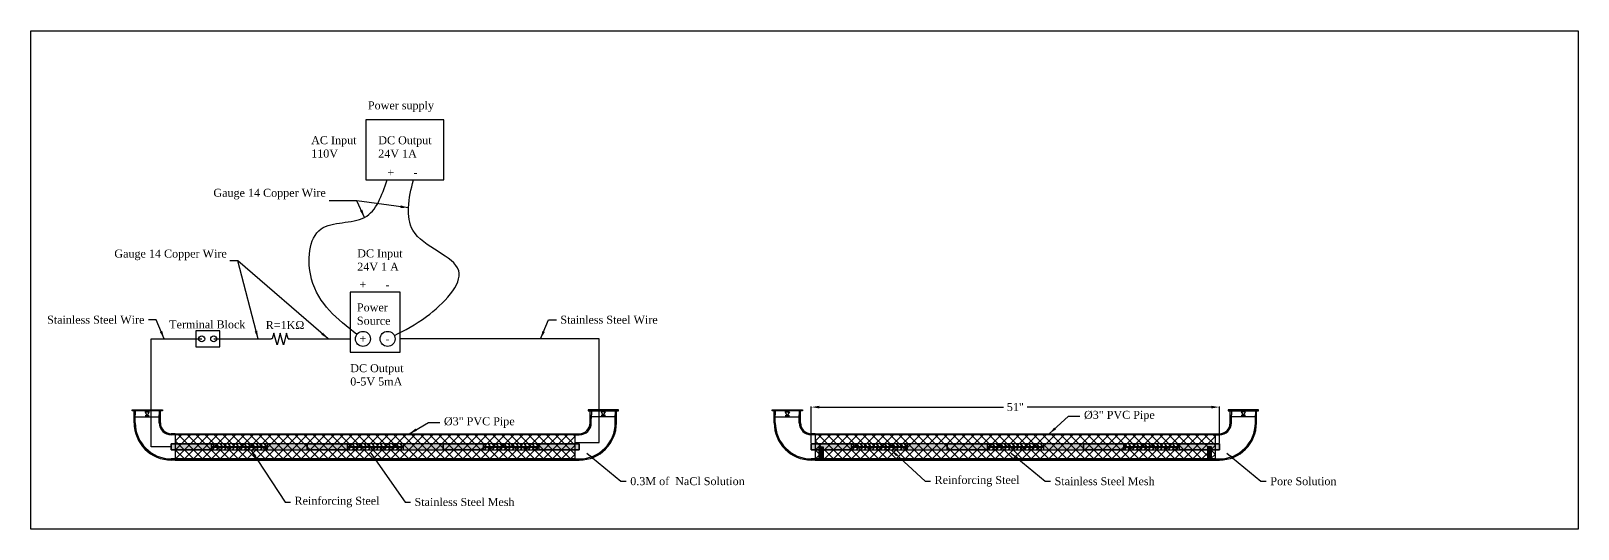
# Model space of a CAD drawing. Header units: metres. Extents: x -35 to 794, y -141 to 29.
# Drawn here: x 398.7 to 592, y -47 to 15.3 of the extents above; entities that cross this region are included whole.
import ezdxf

# ---------------------------------------------------------------- set-up
doc = ezdxf.new("R2010")
doc.units = ezdxf.units.M
for name, color, linetype in [('L01', 1, 'Continuous'), ('L02', 2, 'Continuous'), ('L03', 3, 'Continuous'), ('L04', 4, 'Continuous'), ('L05', 5, 'Continuous')]:
    doc.layers.add(name, color=color, linetype=linetype)
doc.styles.add('TNR', font='times.ttf')
doc.linetypes.add('ZIGZAG', pattern='A,0.00254,-5.08,[131,ltypeshp.shx,S=5.08,R=0,X=-5.08,Y=0],-10.16,[131,ltypeshp.shx,S=5.08,R=180,X=5.08,Y=0],-5.08', length=20.32254)
doc.dimstyles.new('Annnotation_01', dxfattribs={"dimtxt": 1, "dimasz": 1, "dimexe": 0.25, "dimexo": 0.25, "dimgap": 0.5, "dimtad": 0, "dimtih": 1, "dimtoh": 1, "dimdec": 4, "dimzin": 0, "dimdsep": 46, "dimtxsty": 'TNR', "dimcen": 0.25, "dimadec": 0, "dimazin": 0, "dimtfac": 1, "dimtdec": 4, "dimtofl": 0, "dimtmove": 0, "dimatfit": 3, "dimfxl": 1, "dimtolj": 1, "dimtzin": 0, "dimarcsym": 0})
doc.dimstyles.new('Annnotation_02', dxfattribs={"dimtxt": 0.25, "dimasz": 0.25, "dimexe": 0.0625, "dimexo": 0.0625, "dimgap": 0.125, "dimtad": 0, "dimtih": 1, "dimtoh": 1, "dimdec": 4, "dimzin": 0, "dimdsep": 46, "dimtxsty": 'TNR', "dimcen": 0.0625, "dimclrd": 1, "dimclre": 1, "dimclrt": 3, "dimazin": 0, "dimtfac": 1, "dimtdec": 4, "dimtofl": 0, "dimtmove": 0, "dimatfit": 3, "dimfxl": 1, "dimtfillclr": 1, "dimtolj": 1, "dimtzin": 0, "dimarcsym": 0})
pattern_1 = [(0, (0, 1.75), (0, 0.15875), []), (0, (0, 1.76984), (0, 0.15875), []), (0, (0, 1.78969), (0, 0.15875), []), (0, (0, 1.84922), (0, 0.15875), [])]

# ---------------------------------------------------------------- blocks, each defined once
blk = doc.blocks.new('*D79')
at = {"color": 1, "lineweight": -2, "transparency": 16777216}
for p, q in [((496.21, -36.24), (496.21, -31.65)), ((497.21, -31.71), (520.25, -31.71)), ((546.21, -31.71), (523.17, -31.71)), ((547.21, -36.24), (547.21, -31.65))]:
    blk.add_line(p, q, dxfattribs=at)
at = {"color": 1, "transparency": 16777216}
for points in [[(497.21, -31.55), (497.21, -31.88), (496.21, -31.71)], [(546.21, -31.55), (546.21, -31.88), (547.21, -31.71)]]:
    blk.add_solid(points, dxfattribs=at)
at = {"layer": 'Defpoints', "color": 0, "transparency": 16777216}
for p in [(547.21, -31.71), (496.21, -36.31), (547.21, -36.31)]:
    blk.add_point(p, dxfattribs=at)
at = {"color": 3, "transparency": 16777216, "insert": (521.71, -31.71), "char_height": 1, "attachment_point": 5, "style": 'TNR'}
blk.add_mtext('\\A1;51"', dxfattribs=at)

msp = doc.modelspace()

# ---------------------------------------------------------------- hatches: boundary and pattern name
at = {"layer": 'L01'}
h = msp.add_hatch(dxfattribs=at)
h.set_pattern_fill('ANSI37', color=256, scale=0.25, angle=90)
h.set_pattern_definition([(135, (421.7816, 1.6671), (-0.561266, -0.561266), []), (225, (421.7816, 1.6671), (0.561266, -0.561266), [])])
h.paths.add_polyline_path([(466.70979, -38.18208), (466.70979, -35.18208), (416.70979, -35.18208), (416.70979, -38.18208)])
h = msp.add_hatch(dxfattribs=at)
h.set_pattern_fill('ANSI37', color=256, scale=0.25, angle=90)
h.set_pattern_definition([(135, (501.7816, 1.6671), (-0.561266, -0.561266), []), (225, (501.7816, 1.6671), (0.561266, -0.561266), [])])
h.paths.add_polyline_path([(546.70979, -38.18208), (546.70979, -35.18208), (496.70979, -35.18208), (496.70979, -38.18208)])
at = {"layer": 'L01', "ltscale": 0.1}
h = msp.add_hatch(dxfattribs=at)
h.set_pattern_fill('PLASTI', color=256, scale=0.025)
h.set_pattern_definition(pattern_1)
h.paths.add_polyline_path([(497.70979, -36.68208), (497.20979, -36.68208), (497.20979, -38.18208), (497.70979, -38.18208)])
h = msp.add_hatch(dxfattribs=at)
h.set_pattern_fill('PLASTI', color=256, scale=0.025)
h.set_pattern_definition(pattern_1)
h.paths.add_polyline_path([(546.20979, -36.68208), (545.70979, -36.68208), (545.70979, -38.18208), (546.20979, -38.18208)])
at = {"layer": 'L05'}
h = msp.add_hatch(color=251, dxfattribs=at)
h.dxf.hatch_style = 1
h.paths.add_polyline_path([(421.20979, -37.05708), (421.20979, -36.30708), (416.20979, -36.30708), (416.20979, -37.05708)])
h = msp.add_hatch(color=251, dxfattribs=at)
h.dxf.hatch_style = 1
h.paths.add_polyline_path([(433.20979, -37.05708), (433.20979, -36.30708), (428.20979, -36.30708), (428.20979, -37.05708)])
h = msp.add_hatch(color=251, dxfattribs=at)
h.dxf.hatch_style = 1
h.paths.add_polyline_path([(438.20979, -37.05708), (438.20979, -36.30708), (433.20979, -36.30708), (433.20979, -37.05708)])
h = msp.add_hatch(color=251, dxfattribs=at)
h.dxf.hatch_style = 1
h.paths.add_polyline_path([(450.20979, -37.05708), (450.20979, -36.30708), (445.20979, -36.30708), (445.20979, -37.05708)])
h = msp.add_hatch(color=251, dxfattribs=at)
h.dxf.hatch_style = 1
h.paths.add_polyline_path([(455.20979, -37.05708), (455.20979, -36.30708), (450.20979, -36.30708), (450.20979, -37.05708)])
h = msp.add_hatch(color=251, dxfattribs=at)
h.dxf.hatch_style = 1
h.paths.add_polyline_path([(467.20979, -37.05708), (467.20979, -36.30708), (462.20979, -36.30708), (462.20979, -37.05708)])
h = msp.add_hatch(color=251, dxfattribs=at)
h.dxf.hatch_style = 1
h.paths.add_polyline_path([(501.20979, -37.05708), (501.20979, -36.30708), (496.20979, -36.30708), (496.20979, -37.05708)])
h = msp.add_hatch(color=251, dxfattribs=at)
h.dxf.hatch_style = 1
h.paths.add_polyline_path([(513.20979, -37.05708), (513.20979, -36.30708), (508.20979, -36.30708), (508.20979, -37.05708)])
h = msp.add_hatch(color=251, dxfattribs=at)
h.dxf.hatch_style = 1
h.paths.add_polyline_path([(518.20979, -37.05708), (518.20979, -36.30708), (513.20979, -36.30708), (513.20979, -37.05708)])
h = msp.add_hatch(color=251, dxfattribs=at)
h.dxf.hatch_style = 1
h.paths.add_polyline_path([(530.20979, -37.05708), (530.20979, -36.30708), (525.20979, -36.30708), (525.20979, -37.05708)])
h = msp.add_hatch(color=251, dxfattribs=at)
h.dxf.hatch_style = 1
h.paths.add_polyline_path([(535.20979, -37.05708), (535.20979, -36.30708), (530.20979, -36.30708), (530.20979, -37.05708)])
h = msp.add_hatch(color=251, dxfattribs=at)
h.dxf.hatch_style = 1
h.paths.add_polyline_path([(547.20979, -37.05708), (547.20979, -36.30708), (542.20979, -36.30708), (542.20979, -37.05708)])

# ---------------------------------------------------------------- linework, layer by layer
at = {"layer": 'L01'}
for p, q in [((413.70979, -36.68208), (413.70979, -23.18208)), ((413.70979, -23.18208), (420.01471, -23.18208)), ((421.51471, -23.18208), (428.71653, -23.18208)), ((430.81006, -23.18208), (438.58479, -23.18208)), ((416.20979, -36.68208), (413.70979, -36.68208)), ((421.20979, -36.65708), (428.20979, -36.65708)), ((421.20979, -36.70708), (428.20979, -36.70708)), ((421.33479, -36.30708), (421.53686, -36.65708)), ((421.34729, -37.05708), (421.54936, -36.70708)), ((421.38479, -36.30708), (421.58686, -36.65708)), ((421.39729, -37.05708), (421.59936, -36.70708)), ((421.83479, -36.30708), (422.03686, -36.65708)), ((421.84729, -37.05708), (422.04936, -36.70708)), ((421.88479, -36.30708), (422.08686, -36.65708)), ((421.89729, -37.05708), (422.09936, -36.70708)), ((422.33479, -36.30708), (422.53686, -36.65708)), ((422.34729, -37.05708), (422.54936, -36.70708)), ((422.38479, -36.30708), (422.58686, -36.65708)), ((422.39729, -37.05708), (422.59936, -36.70708)), ((422.83479, -36.30708), (423.03686, -36.65708)), ((422.84729, -37.05708), (423.04936, -36.70708)), ((422.88479, -36.30708), (423.08686, -36.65708)), ((422.89729, -37.05708), (423.09936, -36.70708)), ((423.33479, -36.30708), (423.53686, -36.65708)), ((423.34729, -37.05708), (423.54936, -36.70708)), ((423.38479, -36.30708), (423.58686, -36.65708)), ((423.39729, -37.05708), (423.59936, -36.70708)), ((423.83479, -36.30708), (424.03686, -36.65708)), ((423.84729, -37.05708), (424.04936, -36.70708)), ((423.88479, -36.30708), (424.08686, -36.65708)), ((423.89729, -37.05708), (424.09936, -36.70708)), ((424.33479, -36.30708), (424.53686, -36.65708)), ((424.34729, -37.05708), (424.54936, -36.70708)), ((424.38479, -36.30708), (424.58686, -36.65708)), ((424.39729, -37.05708), (424.59936, -36.70708)), ((424.83479, -36.30708), (425.03686, -36.65708)), ((424.84729, -37.05708), (425.04936, -36.70708)), ((424.88479, -36.30708), (425.08686, -36.65708)), ((424.89729, -37.05708), (425.09936, -36.70708)), ((425.33479, -36.30708), (425.53686, -36.65708)), ((425.34729, -37.05708), (425.54936, -36.70708)), ((425.38479, -36.30708), (425.58686, -36.65708)), ((425.39729, -37.05708), (425.59936, -36.70708)), ((425.83479, -36.30708), (426.03686, -36.65708)), ((425.84729, -37.05708), (426.04936, -36.70708)), ((425.88479, -36.30708), (426.08686, -36.65708)), ((425.89729, -37.05708), (426.09936, -36.70708)), ((426.33479, -36.30708), (426.53686, -36.65708)), ((426.34729, -37.05708), (426.54936, -36.70708)), ((426.38479, -36.30708), (426.58686, -36.65708)), ((426.39729, -37.05708), (426.59936, -36.70708)), ((426.83479, -36.30708), (427.03686, -36.65708)), ((426.84729, -37.05708), (427.04936, -36.70708)), ((426.88479, -36.30708), (427.08686, -36.65708)), ((426.89729, -37.05708), (427.09936, -36.70708)), ((427.33479, -36.30708), (427.53686, -36.65708)), ((427.34729, -37.05708), (427.54936, -36.70708)), ((427.38479, -36.30708), (427.58686, -36.65708)), ((427.39729, -37.05708), (427.59936, -36.70708)), ((427.83479, -36.30708), (428.03686, -36.65708)), ((427.84729, -37.05708), (428.04936, -36.70708)), ((427.88479, -36.30708), (428.08686, -36.65708)), ((427.89729, -37.05708), (428.09936, -36.70708)), ((438.20979, -36.65708), (445.20979, -36.65708)), ((438.20979, -36.70708), (445.20979, -36.70708)), ((438.33479, -36.30708), (438.53686, -36.65708)), ((438.34729, -37.05708), (438.54936, -36.70708)), ((438.38479, -36.30708), (438.58686, -36.65708)), ((438.39729, -37.05708), (438.59936, -36.70708)), ((438.83479, -36.30708), (439.03686, -36.65708)), ((438.84729, -37.05708), (439.04936, -36.70708)), ((438.88479, -36.30708), (439.08686, -36.65708)), ((438.89729, -37.05708), (439.09936, -36.70708)), ((439.33479, -36.30708), (439.53686, -36.65708)), ((439.34729, -37.05708), (439.54936, -36.70708)), ((439.38479, -36.30708), (439.58686, -36.65708)), ((439.39729, -37.05708), (439.59936, -36.70708)), ((439.83479, -36.30708), (440.03686, -36.65708)), ((439.84729, -37.05708), (440.04936, -36.70708)), ((439.88479, -36.30708), (440.08686, -36.65708)), ((439.89729, -37.05708), (440.09936, -36.70708)), ((440.33479, -36.30708), (440.53686, -36.65708)), ((440.34729, -37.05708), (440.54936, -36.70708)), ((440.38479, -36.30708), (440.58686, -36.65708)), ((440.39729, -37.05708), (440.59936, -36.70708)), ((440.83479, -36.30708), (441.03686, -36.65708)), ((440.84729, -37.05708), (441.04936, -36.70708)), ((440.88479, -36.30708), (441.08686, -36.65708)), ((440.89729, -37.05708), (441.09936, -36.70708)), ((441.33479, -36.30708), (441.53686, -36.65708)), ((441.34729, -37.05708), (441.54936, -36.70708)), ((441.38479, -36.30708), (441.58686, -36.65708)), ((441.39729, -37.05708), (441.59936, -36.70708)), ((441.83479, -36.30708), (442.03686, -36.65708)), ((441.84729, -37.05708), (442.04936, -36.70708)), ((441.88479, -36.30708), (442.08686, -36.65708)), ((441.89729, -37.05708), (442.09936, -36.70708)), ((442.33479, -36.30708), (442.53686, -36.65708)), ((442.34729, -37.05708), (442.54936, -36.70708)), ((442.38479, -36.30708), (442.58686, -36.65708)), ((442.39729, -37.05708), (442.59936, -36.70708)), ((442.83479, -36.30708), (443.03686, -36.65708)), ((442.84729, -37.05708), (443.04936, -36.70708)), ((442.88479, -36.30708), (443.08686, -36.65708)), ((442.89729, -37.05708), (443.09936, -36.70708)), ((443.33479, -36.30708), (443.53686, -36.65708)), ((443.34729, -37.05708), (443.54936, -36.70708)), ((443.38479, -36.30708), (443.58686, -36.65708)), ((443.39729, -37.05708), (443.59936, -36.70708)), ((443.83479, -36.30708), (444.03686, -36.65708)), ((443.84729, -37.05708), (444.04936, -36.70708)), ((443.88479, -36.30708), (444.08686, -36.65708)), ((443.89729, -37.05708), (444.09936, -36.70708)), ((444.33479, -36.30708), (444.53686, -36.65708)), ((444.34729, -37.05708), (444.54936, -36.70708)), ((444.38479, -36.30708), (444.58686, -36.65708)), ((444.39729, -37.05708), (444.59936, -36.70708)), ((444.83479, -36.30708), (445.03686, -36.65708)), ((444.84729, -37.05708), (445.04936, -36.70708)), ((444.88479, -36.30708), (445.08686, -36.65708)), ((444.89729, -37.05708), (445.09936, -36.70708)), ((455.20979, -36.65708), (462.20979, -36.65708)), ((455.20979, -36.70708), (462.20979, -36.70708)), ((455.33479, -36.30708), (455.53686, -36.65708)), ((455.34729, -37.05708), (455.54936, -36.70708)), ((455.38479, -36.30708), (455.58686, -36.65708)), ((455.39729, -37.05708), (455.59936, -36.70708)), ((455.83479, -36.30708), (456.03686, -36.65708)), ((455.84729, -37.05708), (456.04936, -36.70708)), ((455.88479, -36.30708), (456.08686, -36.65708)), ((455.89729, -37.05708), (456.09936, -36.70708)), ((456.33479, -36.30708), (456.53686, -36.65708)), ((456.34729, -37.05708), (456.54936, -36.70708)), ((456.38479, -36.30708), (456.58686, -36.65708)), ((456.39729, -37.05708), (456.59936, -36.70708)), ((456.83479, -36.30708), (457.03686, -36.65708)), ((456.84729, -37.05708), (457.04936, -36.70708)), ((456.88479, -36.30708), (457.08686, -36.65708)), ((456.89729, -37.05708), (457.09936, -36.70708)), ((457.33479, -36.30708), (457.53686, -36.65708)), ((457.34729, -37.05708), (457.54936, -36.70708)), ((457.38479, -36.30708), (457.58686, -36.65708)), ((457.39729, -37.05708), (457.59936, -36.70708)), ((457.83479, -36.30708), (458.03686, -36.65708)), ((457.84729, -37.05708), (458.04936, -36.70708)), ((457.88479, -36.30708), (458.08686, -36.65708)), ((457.89729, -37.05708), (458.09936, -36.70708)), ((458.33479, -36.30708), (458.53686, -36.65708)), ((458.34729, -37.05708), (458.54936, -36.70708)), ((458.38479, -36.30708), (458.58686, -36.65708)), ((458.39729, -37.05708), (458.59936, -36.70708)), ((458.83479, -36.30708), (459.03686, -36.65708)), ((458.84729, -37.05708), (459.04936, -36.70708)), ((458.88479, -36.30708), (459.08686, -36.65708)), ((458.89729, -37.05708), (459.09936, -36.70708)), ((459.33479, -36.30708), (459.53686, -36.65708)), ((459.34729, -37.05708), (459.54936, -36.70708)), ((459.38479, -36.30708), (459.58686, -36.65708)), ((459.39729, -37.05708), (459.59936, -36.70708)), ((459.83479, -36.30708), (460.03686, -36.65708)), ((459.84729, -37.05708), (460.04936, -36.70708)), ((459.88479, -36.30708), (460.08686, -36.65708)), ((459.89729, -37.05708), (460.09936, -36.70708)), ((460.33479, -36.30708), (460.53686, -36.65708)), ((460.34729, -37.05708), (460.54936, -36.70708)), ((460.38479, -36.30708), (460.58686, -36.65708)), ((460.39729, -37.05708), (460.59936, -36.70708)), ((460.83479, -36.30708), (461.03686, -36.65708)), ((460.84729, -37.05708), (461.04936, -36.70708)), ((460.88479, -36.30708), (461.08686, -36.65708)), ((460.89729, -37.05708), (461.09936, -36.70708)), ((461.33479, -36.30708), (461.53686, -36.65708)), ((461.34729, -37.05708), (461.54936, -36.70708)), ((461.38479, -36.30708), (461.58686, -36.65708)), ((461.39729, -37.05708), (461.59936, -36.70708)), ((461.83479, -36.30708), (462.03686, -36.65708)), ((461.84729, -37.05708), (462.04936, -36.70708)), ((461.88479, -36.30708), (462.08686, -36.65708)), ((461.89729, -37.05708), (462.09936, -36.70708)), ((501.20979, -36.65708), (508.20979, -36.65708)), ((501.20979, -36.70708), (508.20979, -36.70708)), ((501.33479, -36.30708), (501.53686, -36.65708)), ((501.34729, -37.05708), (501.54936, -36.70708)), ((501.38479, -36.30708), (501.58686, -36.65708)), ((501.39729, -37.05708), (501.59936, -36.70708)), ((501.83479, -36.30708), (502.03686, -36.65708)), ((501.84729, -37.05708), (502.04936, -36.70708)), ((501.88479, -36.30708), (502.08686, -36.65708)), ((501.89729, -37.05708), (502.09936, -36.70708)), ((502.33479, -36.30708), (502.53686, -36.65708)), ((502.34729, -37.05708), (502.54936, -36.70708)), ((502.38479, -36.30708), (502.58686, -36.65708)), ((502.39729, -37.05708), (502.59936, -36.70708)), ((502.83479, -36.30708), (503.03686, -36.65708)), ((502.84729, -37.05708), (503.04936, -36.70708)), ((502.88479, -36.30708), (503.08686, -36.65708)), ((502.89729, -37.05708), (503.09936, -36.70708)), ((503.33479, -36.30708), (503.53686, -36.65708)), ((503.34729, -37.05708), (503.54936, -36.70708)), ((503.38479, -36.30708), (503.58686, -36.65708)), ((503.39729, -37.05708), (503.59936, -36.70708)), ((503.83479, -36.30708), (504.03686, -36.65708)), ((503.84729, -37.05708), (504.04936, -36.70708)), ((503.88479, -36.30708), (504.08686, -36.65708)), ((503.89729, -37.05708), (504.09936, -36.70708)), ((504.33479, -36.30708), (504.53686, -36.65708)), ((504.34729, -37.05708), (504.54936, -36.70708)), ((504.38479, -36.30708), (504.58686, -36.65708)), ((504.39729, -37.05708), (504.59936, -36.70708)), ((504.83479, -36.30708), (505.03686, -36.65708)), ((504.84729, -37.05708), (505.04936, -36.70708)), ((504.88479, -36.30708), (505.08686, -36.65708)), ((504.89729, -37.05708), (505.09936, -36.70708)), ((505.33479, -36.30708), (505.53686, -36.65708)), ((505.34729, -37.05708), (505.54936, -36.70708)), ((505.38479, -36.30708), (505.58686, -36.65708)), ((505.39729, -37.05708), (505.59936, -36.70708)), ((505.83479, -36.30708), (506.03686, -36.65708)), ((505.84729, -37.05708), (506.04936, -36.70708)), ((505.88479, -36.30708), (506.08686, -36.65708)), ((505.89729, -37.05708), (506.09936, -36.70708)), ((506.33479, -36.30708), (506.53686, -36.65708)), ((506.34729, -37.05708), (506.54936, -36.70708)), ((506.38479, -36.30708), (506.58686, -36.65708)), ((506.39729, -37.05708), (506.59936, -36.70708)), ((506.83479, -36.30708), (507.03686, -36.65708)), ((506.84729, -37.05708), (507.04936, -36.70708)), ((506.88479, -36.30708), (507.08686, -36.65708)), ((506.89729, -37.05708), (507.09936, -36.70708)), ((507.33479, -36.30708), (507.53686, -36.65708)), ((507.34729, -37.05708), (507.54936, -36.70708)), ((507.38479, -36.30708), (507.58686, -36.65708)), ((507.39729, -37.05708), (507.59936, -36.70708)), ((507.83479, -36.30708), (508.03686, -36.65708)), ((507.84729, -37.05708), (508.04936, -36.70708)), ((507.88479, -36.30708), (508.08686, -36.65708)), ((507.89729, -37.05708), (508.09936, -36.70708)), ((518.20979, -36.65708), (525.20979, -36.65708)), ((518.20979, -36.70708), (525.20979, -36.70708)), ((518.33479, -36.30708), (518.53686, -36.65708)), ((518.34729, -37.05708), (518.54936, -36.70708)), ((518.38479, -36.30708), (518.58686, -36.65708)), ((518.39729, -37.05708), (518.59936, -36.70708)), ((518.83479, -36.30708), (519.03686, -36.65708)), ((518.84729, -37.05708), (519.04936, -36.70708)), ((518.88479, -36.30708), (519.08686, -36.65708)), ((518.89729, -37.05708), (519.09936, -36.70708)), ((519.33479, -36.30708), (519.53686, -36.65708)), ((519.34729, -37.05708), (519.54936, -36.70708)), ((519.38479, -36.30708), (519.58686, -36.65708)), ((519.39729, -37.05708), (519.59936, -36.70708)), ((519.83479, -36.30708), (520.03686, -36.65708)), ((519.84729, -37.05708), (520.04936, -36.70708)), ((519.88479, -36.30708), (520.08686, -36.65708)), ((519.89729, -37.05708), (520.09936, -36.70708)), ((520.33479, -36.30708), (520.53686, -36.65708)), ((520.34729, -37.05708), (520.54936, -36.70708)), ((520.38479, -36.30708), (520.58686, -36.65708)), ((520.39729, -37.05708), (520.59936, -36.70708)), ((520.83479, -36.30708), (521.03686, -36.65708)), ((520.84729, -37.05708), (521.04936, -36.70708)), ((520.88479, -36.30708), (521.08686, -36.65708)), ((520.89729, -37.05708), (521.09936, -36.70708)), ((521.33479, -36.30708), (521.53686, -36.65708)), ((521.34729, -37.05708), (521.54936, -36.70708)), ((521.38479, -36.30708), (521.58686, -36.65708)), ((521.39729, -37.05708), (521.59936, -36.70708)), ((521.83479, -36.30708), (522.03686, -36.65708)), ((521.84729, -37.05708), (522.04936, -36.70708)), ((521.88479, -36.30708), (522.08686, -36.65708)), ((521.89729, -37.05708), (522.09936, -36.70708)), ((522.33479, -36.30708), (522.53686, -36.65708)), ((522.34729, -37.05708), (522.54936, -36.70708)), ((522.38479, -36.30708), (522.58686, -36.65708)), ((522.39729, -37.05708), (522.59936, -36.70708)), ((522.83479, -36.30708), (523.03686, -36.65708)), ((522.84729, -37.05708), (523.04936, -36.70708)), ((522.88479, -36.30708), (523.08686, -36.65708)), ((522.89729, -37.05708), (523.09936, -36.70708)), ((523.33479, -36.30708), (523.53686, -36.65708)), ((523.34729, -37.05708), (523.54936, -36.70708)), ((523.38479, -36.30708), (523.58686, -36.65708)), ((523.39729, -37.05708), (523.59936, -36.70708)), ((523.83479, -36.30708), (524.03686, -36.65708)), ((523.84729, -37.05708), (524.04936, -36.70708)), ((523.88479, -36.30708), (524.08686, -36.65708)), ((523.89729, -37.05708), (524.09936, -36.70708)), ((524.33479, -36.30708), (524.53686, -36.65708)), ((524.34729, -37.05708), (524.54936, -36.70708)), ((524.38479, -36.30708), (524.58686, -36.65708)), ((524.39729, -37.05708), (524.59936, -36.70708)), ((524.83479, -36.30708), (525.03686, -36.65708)), ((524.84729, -37.05708), (525.04936, -36.70708)), ((524.88479, -36.30708), (525.08686, -36.65708)), ((524.89729, -37.05708), (525.09936, -36.70708)), ((535.20979, -36.65708), (542.20979, -36.65708)), ((535.20979, -36.70708), (542.20979, -36.70708)), ((535.33479, -36.30708), (535.53686, -36.65708)), ((535.34729, -37.05708), (535.54936, -36.70708)), ((535.38479, -36.30708), (535.58686, -36.65708)), ((535.39729, -37.05708), (535.59936, -36.70708)), ((535.83479, -36.30708), (536.03686, -36.65708)), ((535.84729, -37.05708), (536.04936, -36.70708)), ((535.88479, -36.30708), (536.08686, -36.65708)), ((535.89729, -37.05708), (536.09936, -36.70708)), ((536.33479, -36.30708), (536.53686, -36.65708)), ((536.34729, -37.05708), (536.54936, -36.70708)), ((536.38479, -36.30708), (536.58686, -36.65708)), ((536.39729, -37.05708), (536.59936, -36.70708)), ((536.83479, -36.30708), (537.03686, -36.65708)), ((536.84729, -37.05708), (537.04936, -36.70708)), ((536.88479, -36.30708), (537.08686, -36.65708)), ((536.89729, -37.05708), (537.09936, -36.70708)), ((537.33479, -36.30708), (537.53686, -36.65708)), ((537.34729, -37.05708), (537.54936, -36.70708)), ((537.38479, -36.30708), (537.58686, -36.65708)), ((537.39729, -37.05708), (537.59936, -36.70708)), ((537.83479, -36.30708), (538.03686, -36.65708)), ((537.84729, -37.05708), (538.04936, -36.70708)), ((537.88479, -36.30708), (538.08686, -36.65708)), ((537.89729, -37.05708), (538.09936, -36.70708)), ((538.33479, -36.30708), (538.53686, -36.65708)), ((538.34729, -37.05708), (538.54936, -36.70708)), ((538.38479, -36.30708), (538.58686, -36.65708)), ((538.39729, -37.05708), (538.59936, -36.70708)), ((538.83479, -36.30708), (539.03686, -36.65708)), ((538.84729, -37.05708), (539.04936, -36.70708)), ((538.88479, -36.30708), (539.08686, -36.65708)), ((538.89729, -37.05708), (539.09936, -36.70708)), ((539.33479, -36.30708), (539.53686, -36.65708)), ((539.34729, -37.05708), (539.54936, -36.70708)), ((539.38479, -36.30708), (539.58686, -36.65708)), ((539.39729, -37.05708), (539.59936, -36.70708)), ((539.83479, -36.30708), (540.03686, -36.65708)), ((539.84729, -37.05708), (540.04936, -36.70708)), ((539.88479, -36.30708), (540.08686, -36.65708)), ((539.89729, -37.05708), (540.09936, -36.70708)), ((540.33479, -36.30708), (540.53686, -36.65708)), ((540.34729, -37.05708), (540.54936, -36.70708)), ((540.38479, -36.30708), (540.58686, -36.65708)), ((540.39729, -37.05708), (540.59936, -36.70708)), ((540.83479, -36.30708), (541.03686, -36.65708)), ((540.84729, -37.05708), (541.04936, -36.70708)), ((540.88479, -36.30708), (541.08686, -36.65708)), ((540.89729, -37.05708), (541.09936, -36.70708)), ((541.33479, -36.30708), (541.53686, -36.65708)), ((541.34729, -37.05708), (541.54936, -36.70708)), ((541.38479, -36.30708), (541.58686, -36.65708)), ((541.39729, -37.05708), (541.59936, -36.70708)), ((541.83479, -36.30708), (542.03686, -36.65708)), ((541.84729, -37.05708), (542.04936, -36.70708)), ((541.88479, -36.30708), (542.08686, -36.65708)), ((541.89729, -37.05708), (542.09936, -36.70708))]:
    msp.add_line(p, q, dxfattribs=at)
at = {"layer": 'L01', "flags": 128}
msp.add_lwpolyline([(466.70979, -36.1177), (469.70979, -36.1177), (469.70979, -23.18208), (444.83479, -23.18208)], dxfattribs=at)
at = {"layer": 'L01'}
for points in [[(466.70979, -38.18208), (466.70979, -35.18208), (416.70979, -35.18208), (416.70979, -38.18208)], [(546.70979, -38.18208), (546.70979, -35.18208), (496.70979, -35.18208), (496.70979, -38.18208)]]:
    msp.add_lwpolyline(points, close=True, dxfattribs=at)
at = {"layer": 'L02'}
for points in [[(440.54304, -3.32522), (450.26554, -3.32522), (450.26554, 4.17478), (440.54304, 4.17478)], [(438.58479, -24.84505), (444.83479, -24.84505), (444.83479, -17.34505), (438.58479, -17.34505)]]:
    msp.add_lwpolyline(points, close=True, dxfattribs=at)
at = {"layer": 'L03'}
for p, q in [((411.56479, -33.68208), (411.56479, -32.18208)), ((411.70979, -33.68208), (411.70979, -32.68208)), ((414.70979, -33.68208), (414.70378, -32.68208)), ((414.85479, -33.68208), (414.85479, -32.18208)), ((468.56479, -33.68208), (468.56479, -32.18208)), ((468.70979, -33.68208), (468.7158, -32.68208)), ((471.70979, -33.68208), (471.70979, -32.68208)), ((471.85479, -33.68208), (471.85479, -32.18208)), ((491.56479, -33.68208), (491.56479, -32.18208)), ((491.70979, -33.68208), (491.70979, -32.68208)), ((494.70979, -33.68208), (494.70378, -32.68208)), ((494.85479, -33.68208), (494.85479, -32.18208)), ((548.56479, -33.68208), (548.56479, -32.18208)), ((548.70979, -33.68208), (548.7158, -32.68208)), ((551.70979, -33.68208), (551.70979, -32.68208)), ((551.85479, -33.68208), (551.85479, -32.18208)), ((416.70979, -35.03708), (416.20979, -35.03708)), ((416.70979, -35.18208), (416.20979, -35.18208)), ((466.70979, -35.03708), (467.20979, -35.03708)), ((466.70979, -35.18208), (467.20979, -35.18208)), ((496.70979, -35.03708), (496.20979, -35.03708)), ((496.70979, -35.18208), (496.20979, -35.18208)), ((546.70979, -35.03708), (547.20979, -35.03708)), ((546.70979, -35.18208), (547.20979, -35.18208)), ((416.70979, -38.18208), (416.20979, -38.18208)), ((416.70979, -38.32708), (416.20979, -38.32708)), ((466.70979, -38.18208), (467.20979, -38.18208)), ((466.70979, -38.32708), (467.20979, -38.32708)), ((496.70979, -38.18208), (496.20979, -38.18208)), ((496.70979, -38.32708), (496.20979, -38.32708)), ((546.70979, -38.18208), (547.20979, -38.18208)), ((546.70979, -38.32708), (547.20979, -38.32708))]:
    msp.add_line(p, q, dxfattribs=at)
at = {"layer": 'L03', "linetype": 'ZIGZAG', "ltscale": 0.005}
for p, q in [((411.70979, -32.18208), (411.70979, -32.68208)), ((414.70378, -32.18208), (414.70378, -32.68208)), ((468.7158, -32.18208), (468.7158, -32.68208)), ((471.70979, -32.18208), (471.70979, -32.68208)), ((491.70979, -32.18208), (491.70979, -32.68208)), ((494.70378, -32.18208), (494.70378, -32.68208)), ((548.7158, -32.18208), (548.7158, -32.68208)), ((551.70979, -32.18208), (551.70979, -32.68208))]:
    msp.add_line(p, q, dxfattribs=at)
at = {"layer": 'L03', "color": 142, "true_color": 0x00a3e0}
for p, q in [((412.94771, -32.76748), (413.46733, -32.76748)), ((413.07761, -32.84978), (413.33742, -32.84978)), ((470.47187, -32.76748), (469.95226, -32.76748)), ((470.34197, -32.84978), (470.08216, -32.84978)), ((492.94771, -32.76748), (493.46733, -32.76748)), ((493.07761, -32.84978), (493.33742, -32.84978)), ((550.47187, -32.76748), (549.95226, -32.76748)), ((550.34197, -32.84978), (550.08216, -32.84978)), ((411.70979, -32.93208), (414.70525, -32.9255)), ((471.70979, -32.93208), (468.71434, -32.9255)), ((491.70979, -32.93208), (494.70525, -32.9255)), ((551.70979, -32.93208), (548.71434, -32.9255))]:
    msp.add_line(p, q, dxfattribs=at)
at = {"layer": 'L03'}
for points in [[(398.67188, 15.30375), (592.04417, 15.30375), (592.04417, -46.95575), (398.67188, -46.95575)], [(419.26471, -24.18208), (422.26471, -24.18208), (422.26471, -22.18208), (419.26471, -22.18208)], [(411.30878, -32.03708), (415.10479, -32.03708), (415.10479, -32.18208), (411.30878, -32.18208)], [(472.1108, -32.03708), (468.31479, -32.03708), (468.31479, -32.18208), (472.1108, -32.18208)], [(491.30878, -32.03708), (495.10479, -32.03708), (495.10479, -32.18208), (491.30878, -32.18208)], [(552.1108, -32.03708), (548.31479, -32.03708), (548.31479, -32.18208), (552.1108, -32.18208)], [(416.70979, -35.18208), (416.70979, -35.03708), (466.70979, -35.03708), (466.70979, -35.18208)], [(496.70979, -35.18208), (496.70979, -35.03708), (546.70979, -35.03708), (546.70979, -35.18208)], [(497.70979, -38.18208), (497.20979, -38.18208), (497.20979, -36.68208), (497.70979, -36.68208)], [(545.70979, -38.18208), (546.20979, -38.18208), (546.20979, -36.68208), (545.70979, -36.68208)], [(416.70979, -38.18208), (416.70979, -38.32708), (466.70979, -38.32708), (466.70979, -38.18208)], [(496.70979, -38.18208), (496.70979, -38.32708), (546.70979, -38.32708), (546.70979, -38.18208)]]:
    msp.add_lwpolyline(points, close=True, dxfattribs=at)
msp.add_lwpolyline([(430.93506, -23.18208), (430.81006, -23.18208), (430.61594, -22.45764), (430.22087, -23.93208), (429.82579, -22.45764), (429.43072, -23.93208), (429.03564, -22.45764), (428.84153, -23.18208), (428.71653, -23.18208)], dxfattribs=at)
at = {"layer": 'L03', "color": 142, "true_color": 0x00a3e0, "flags": 128}
for points in [[(413.20752, -32.76748), (412.94771, -32.31748), (413.46733, -32.31748)], [(470.21206, -32.76748), (470.47187, -32.31748), (469.95226, -32.31748)], [(493.20752, -32.76748), (492.94771, -32.31748), (493.46733, -32.31748)], [(550.21206, -32.76748), (550.47187, -32.31748), (549.95226, -32.31748)]]:
    msp.add_lwpolyline(points, close=True, dxfattribs=at)
at = {"layer": 'L03'}
for centre, radius in [((420.01471, -23.18208), 0.375), ((421.51471, -23.18208), 0.375), ((440.17127, -23.18208), 0.9375), ((443.24832, -23.18208), 0.9375)]:
    msp.add_circle(centre, radius, dxfattribs=at)
for centre, radius, start, end in [((416.20979, -33.68208), 4.645, 180, 270), ((416.20979, -33.68208), 4.5, 180, 270), ((416.20979, -33.68208), 1.5, 180, 270), ((416.20979, -33.68208), 1.355, 180, 270), ((467.20979, -33.68208), 1.5, 270, 0), ((467.20979, -33.68208), 1.355, 270, 0), ((467.20979, -33.68208), 4.5, 270, 0), ((467.20979, -33.68208), 4.645, 270, 0), ((496.20979, -33.68208), 4.645, 180, 270), ((496.20979, -33.68208), 4.5, 180, 270), ((496.20979, -33.68208), 1.5, 180, 270), ((496.20979, -33.68208), 1.355, 180, 270), ((547.20979, -33.68208), 1.5, 270, 0), ((547.20979, -33.68208), 1.355, 270, 0), ((547.20979, -33.68208), 4.5, 270, 0), ((547.20979, -33.68208), 4.645, 270, 0)]:
    msp.add_arc(centre, radius, start, end, dxfattribs=at)
for points in [[(439.41252, -22.63143), (433.74978, -15.70378), (434.93804, -9.4481), (440.36682, -8.00395), (443.17771, -3.32522)], [(444.09333, -22.77606), (448.12084, -20.39089), (452.13807, -14.66488), (446.4098, -9.60814), (445.86407, -6.78709), (446.46729, -3.32522)]]:
    msp.add_spline(points, degree=3, dxfattribs=at)
at = {"layer": 'L04'}
for points in [[(433.20979, -37.05708), (433.20979, -36.30708), (416.20979, -36.30708), (416.20979, -37.05708)], [(450.20979, -37.05708), (450.20979, -36.30708), (433.20979, -36.30708), (433.20979, -37.05708)], [(467.20979, -37.05708), (467.20979, -36.30708), (450.20979, -36.30708), (450.20979, -37.05708)], [(513.20979, -37.05708), (513.20979, -36.30708), (496.20979, -36.30708), (496.20979, -37.05708)], [(530.20979, -37.05708), (530.20979, -36.30708), (513.20979, -36.30708), (513.20979, -37.05708)], [(547.20979, -37.05708), (547.20979, -36.30708), (530.20979, -36.30708), (530.20979, -37.05708)]]:
    msp.add_lwpolyline(points, close=True, dxfattribs=at)
at = {"layer": 'L05'}
for points in [[(416.20979, -37.05708), (416.20979, -36.30708), (421.20979, -36.30708), (421.20979, -37.05708)], [(433.20979, -37.05708), (433.20979, -36.30708), (428.20979, -36.30708), (428.20979, -37.05708)], [(433.20979, -37.05708), (433.20979, -36.30708), (438.20979, -36.30708), (438.20979, -37.05708)], [(450.20979, -37.05708), (450.20979, -36.30708), (445.20979, -36.30708), (445.20979, -37.05708)], [(450.20979, -37.05708), (450.20979, -36.30708), (455.20979, -36.30708), (455.20979, -37.05708)], [(462.20979, -37.05708), (462.20979, -36.30708), (467.20979, -36.30708), (467.20979, -37.05708)], [(496.20979, -37.05708), (496.20979, -36.30708), (501.20979, -36.30708), (501.20979, -37.05708)], [(513.20979, -37.05708), (513.20979, -36.30708), (508.20979, -36.30708), (508.20979, -37.05708)], [(513.20979, -37.05708), (513.20979, -36.30708), (518.20979, -36.30708), (518.20979, -37.05708)], [(530.20979, -37.05708), (530.20979, -36.30708), (525.20979, -36.30708), (525.20979, -37.05708)], [(530.20979, -37.05708), (530.20979, -36.30708), (535.20979, -36.30708), (535.20979, -37.05708)], [(542.20979, -37.05708), (542.20979, -36.30708), (547.20979, -36.30708), (547.20979, -37.05708)]]:
    msp.add_lwpolyline(points, close=True, dxfattribs=at)

# ---------------------------------------------------------------- texts
at = {"color": 3, "char_height": 1, "style": 'TNR'}
for s, insert, attachment_point in [('Gauge 14 Copper Wire', (421.47749, -5.08818), 4), ('Gauge 14 Copper Wire', (409.09581, -12.68818), 4), ('Stainless Steel Wire', (412.8509, -20.79781), 6), ('Stainless Steel Wire', (464.84022, -20.79781), 4), ('%%C3" PVC Pipe', (530.29147, -32.84371), 4), ('%%C3" PVC Pipe', (450.29147, -33.64371), 4), ('0.3M of  NaCl Solution', (473.57993, -40.97886), 4), ('Reinforcing Steel', (511.61802, -40.97886), 4), ('Stainless Steel Mesh', (526.61802, -40.97886), 4), ('Pore Solution', (553.57993, -40.97886), 4), ('Reinforcing Steel', (431.61802, -43.57886), 4), ('Stainless Steel Mesh', (446.61802, -43.57886), 4)]:
    msp.add_mtext(s, dxfattribs=dict(at, insert=insert, attachment_point=attachment_point))
at = {"layer": 'L03', "char_height": 1, "style": 'TNR'}
for s, width, insert, attachment_point in [('Power supply', 9.6176402, (440.78628, 6.50097), 1), ('AC Input\\P110V', 6.5576949, (433.69655, 2.15069), 1), ('DC Output\\P24V 1A', 6.8035153, (442.08359, 2.13913), 1), ('+', 0.4381922, (443.6535, -2.38772), 5), ('-', 0.4381922, (446.73055, -2.38772), 5), ('DC Input\\P24V 1 A', 5.7633765, (439.45502, -11.99917), 1), ('+', 0.4381922, (440.17127, -16.40755), 5), ('-', 0.4381922, (443.24832, -16.40755), 5), ('Power Source', 1.8836932, (439.41443, -18.7488), 1), ('Terminal Block', 9.952912, (415.95397, -20.87425), 1), ('R=1KΩ', 1.8836932, (428.01505, -20.95858), 1), ('+', 0.4381922, (440.17127, -23.18208), 5), ('-', 0.4381922, (443.24832, -23.18208), 5), ('DC Output\\P0-5V 5mA', 8.4420459, (438.58479, -26.34505), 1)]:
    msp.add_mtext_dynamic_manual_height_columns(s, width=width, gutter_width=1, heights=[0], dxfattribs=dict(at, insert=insert, attachment_point=attachment_point))

# ---------------------------------------------------------------- dimensions: what is measured, and where the dimension line sits
dim = msp.add_linear_dim(base=(547.20979, -31.71208), p1=(496.20979, -36.30708), p2=(547.20979, -36.30708), dimstyle='Annnotation_02', override={"dimtxt": 1, "dimasz": 1, "dimgap": 0.5, "dimdec": 0, "dimlunit": 2, "dimpost": '"'})
dim.commit()
dim.dimension.update_dxf_attribs({"geometry": '*D79', "text_midpoint": (521.70979, -31.71208)})

# ---------------------------------------------------------------- leaders
at = {"layer": 'L01'}
for points in [[(440.36682, -8.00395), (439.39337, -5.93818), (435.9264, -5.93818)], [(427.05477, -23.18208), (424.51169, -13.43818), (423.54472, -13.43818)]]:
    msp.add_leader(points, dimstyle='Annnotation_01', override={"dimasz": 1}, dxfattribs=at)
at = {"layer": 'L01', "annotation_type": 0, "has_hookline": 1}
for points, hookline_direction, text_width in [([(415.3236, -23.18208), (414.31787, -20.79781), (413.3509, -20.79781)], 1, 11.75775), ([(462.36751, -23.18208), (463.37325, -20.79781), (464.34022, -20.79781)], 0, 11.75775), ([(525.95174, -35.03708), (528.36514, -32.84371), (529.79147, -32.84371)], 0, 8.54867), ([(445.95174, -35.03708), (448.36514, -33.64371), (449.79147, -33.64371)], 0, 8.54867), ([(426.17034, -37.05708), (430.4462, -43.57886), (431.11802, -43.57886)], 0, 10.31867), ([(441.17034, -37.45574), (445.4462, -43.57886), (446.11802, -43.57886)], 0, 12.1204), ([(468.13224, -37.45574), (472.40811, -40.97886), (473.07993, -40.97886)], 0, 13.92718), ([(506.17034, -37.05708), (510.4462, -40.97886), (511.11802, -40.97886)], 0, 10.31867), ([(521.17034, -37.45574), (525.4462, -40.97886), (526.11802, -40.97886)], 0, 12.1204), ([(548.13224, -37.45574), (552.40811, -40.97886), (553.07993, -40.97886)], 0, 8.04975)]:
    msp.add_leader(points, dimstyle='Annnotation_01', override={"dimasz": 1}, dxfattribs=dict(at, hookline_direction=hookline_direction, text_width=text_width))
at = {"layer": 'L03'}
for points in [[(445.86407, -6.78709), (439.39337, -5.93818)], [(435.82731, -23.18208), (424.51169, -13.43818)]]:
    msp.add_leader(points, dimstyle='Annnotation_02', override={"dimasz": 1}, dxfattribs=at)

doc.saveas('drawing.dxf')
